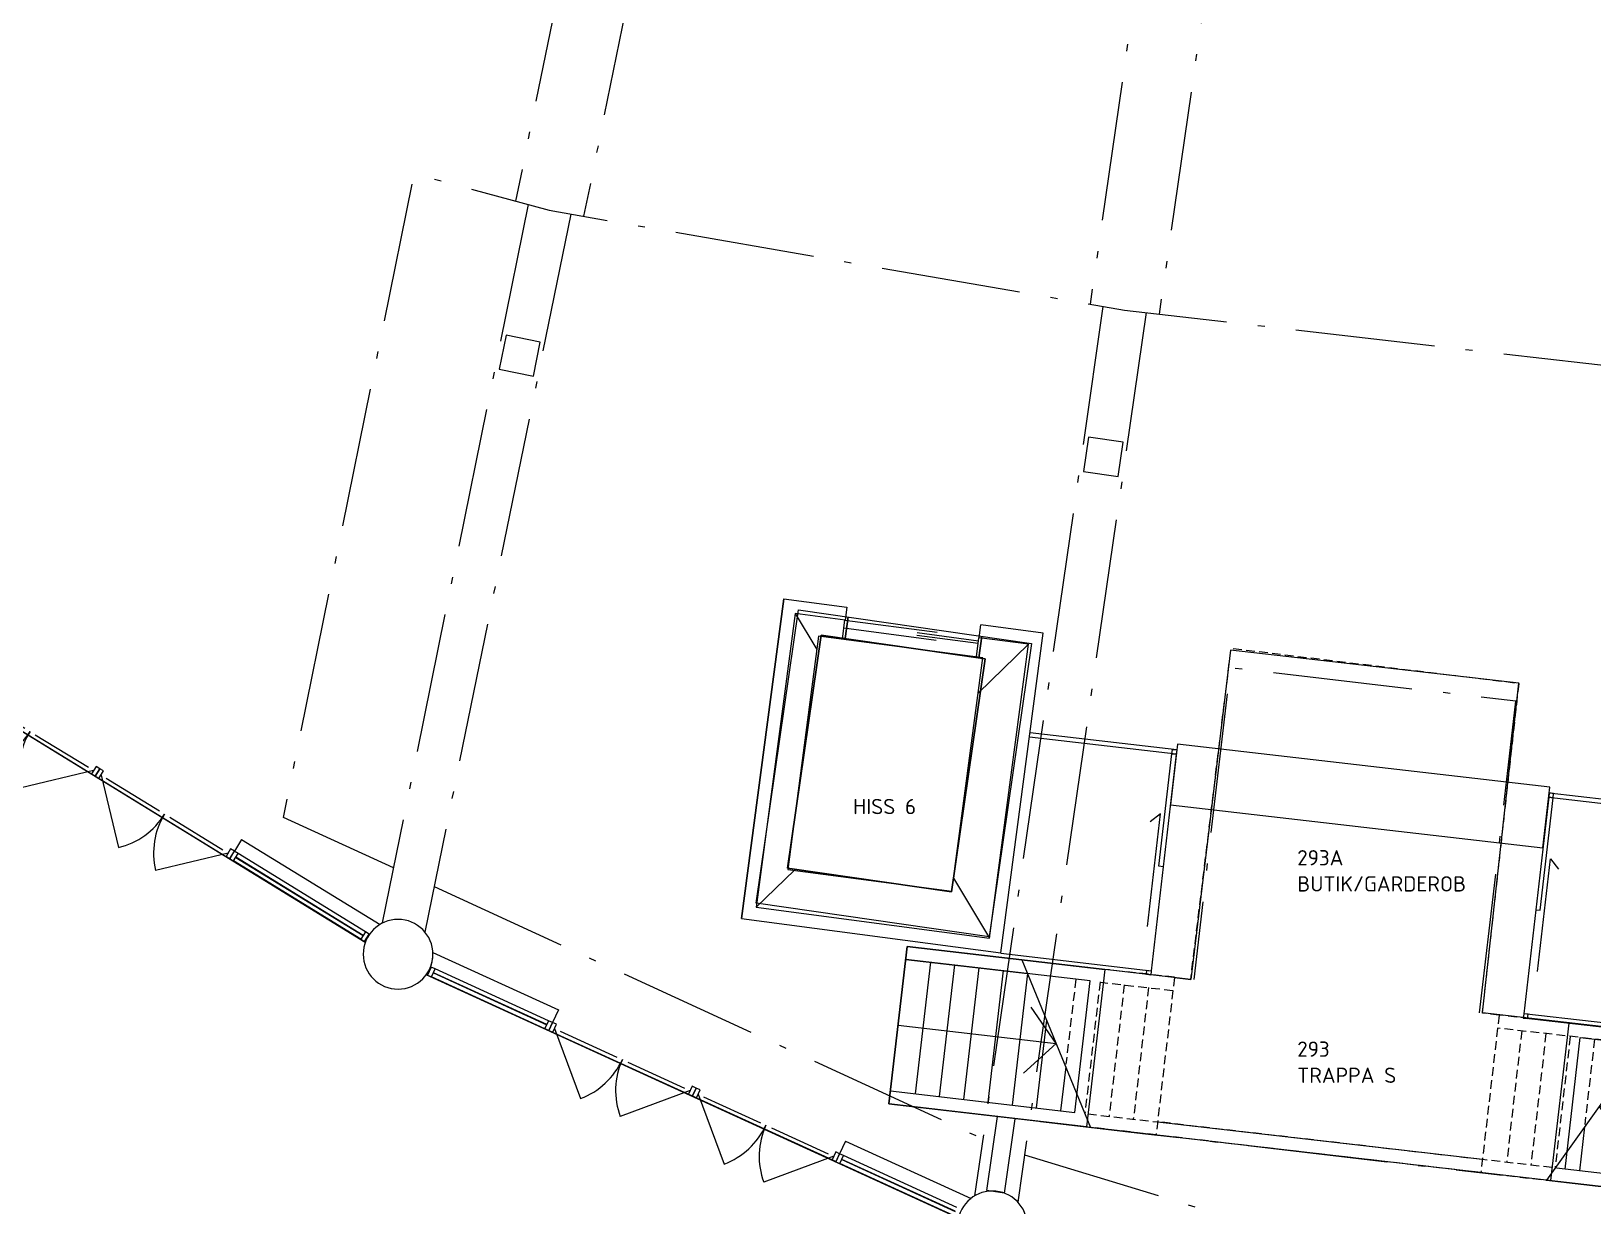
# Model space of a CAD drawing. Header units: millimetres. Extents: x -106764 to 80178, y -104573 to 57950.
# Drawn here: x -29220 to -11311, y -50326 to -36853 of the extents above; entities that cross this region are included whole.
import ezdxf

# ---------------------------------------------------------------- set-up
doc = ezdxf.new("R2010")
doc.units = ezdxf.units.MM
doc.header["$LTSCALE"] = 100
doc.linetypes.add('DASHED', pattern=[0.75, 0.5, -0.25])
doc.linetypes.add('IMPORT-A_PSTRECK_4', pattern=[24, 16, -3.6, 0.8, -3.6])
for name, color, linetype, lineweight in [('A-------T--', 1, 'Continuous', 13), ('A-13G---EDN', 1, 'Continuous', 9), ('A-27B---EJN', 1, 'Continuous', 9), ('A-27C---EJN', 1, 'Continuous', 9), ('A-27D---E-N', 7, 'Continuous', 9), ('A-3311-EA-', 3, 'Continuous', 9), ('A-3360----', 1, 'Continuous', 9), ('A-42D--CE-N', 1, 'Continuous', 9), ('A-42D--FE-N', 1, 'Continuous', 9), ('A-44B---E-N', 1, 'Continuous', 9), ('A-A-BTA-E-A', 4, 'Continuous', 0), ('A030', 7, 'Continuous', 9), ('A030-O', 1, 'IMPORT-A_PSTRECK_4', 9), ('A032', 3, 'Continuous', 9), ('A036-O', 1, 'IMPORT-A_PSTRECK_4', 9), ('A037', 1, 'IMPORT-A_PSTRECK_4', 9), ('A042', 1, 'Continuous', 9), ('A046', 1, 'Continuous', 9), ('A050', 1, 'Continuous', 9), ('A120', 9, 'Continuous', 9), ('A120-NR', 9, 'Continuous', 9)]:
    doc.layers.add(name, color=color, linetype=linetype, lineweight=lineweight)
doc.styles.add('ISOCPEUR_3', font='isocpeur.ttf', dxfattribs={"height": 175})

# ---------------------------------------------------------------- blocks, each defined once
blk = doc.blocks.new('CW Pardörr-Glas-Ram - Bef foajéparti-7325322-A-40_P0010')
at = {"layer": 'A-13G---EDN'}
for p, q in [((-855, -5), (-250, -610)), ((855, -5), (250, -610))]:
    blk.add_line(p, q, dxfattribs=at)
for centre, start, end in [((-855, -5), 315, 360), ((855, -5), 180, 225)]:
    blk.add_arc(centre, 855, start, end, dxfattribs=at)
at = {"layer": 'A-42D--CE-N'}
for p, q in [((-785, -5), (-70, -5)), ((70, -5), (785, -5))]:
    blk.add_line(p, q, dxfattribs=at)
blk = doc.blocks.new('Rectangular Mullion - 50x100-4084424-A-40_P0010')
at = {"layer": 'A-42D--FE-N'}
for p, q in [((-50, 50), (0, 50)), ((-50, -50), (-50, 50)), ((0, 50), (0, -50)), ((0, -50), (-50, -50))]:
    blk.add_line(p, q, dxfattribs=at)
blk = doc.blocks.new('Rectangular Mullion - 50x100-4084425-A-40_P0010')
at = {"layer": 'A-42D--FE-N'}
for p, q in [((0, 50), (-50, 50)), ((-50, 50), (-50, -50)), ((0, -50), (0, 50)), ((-50, -50), (0, -50))]:
    blk.add_line(p, q, dxfattribs=at)
blk = doc.blocks.new('System Panel - Partiglas_ tunnt-4100754-A-40_P0010')
at = {"layer": 'A-42D--FE-N'}
for p, q in [((715, 1), (-715, 1)), ((-715, 1), (-715, -1)), ((715, -1), (715, 1)), ((-715, -1), (715, -1))]:
    blk.add_line(p, q, dxfattribs=at)
blk = doc.blocks.new('Rectangular Mullion - 50x100-4100753-A-40_P0010')
at = {"layer": 'A-42D--FE-N'}
for p, q in [((-18603, -50345), (-19903, -49750)), ((-18644, -50436), (-19945, -49841))]:
    blk.add_line(p, q, dxfattribs=at)
blk = doc.blocks.new('Rectangular Mullion - 50x100-4093910-A-40_P0010')
at = {"layer": 'A-42D--FE-N'}
for p, q in [((0, 50), (-50, 50)), ((-50, 50), (-50, -50)), ((0, -50), (0, 50)), ((-50, -50), (0, -50))]:
    blk.add_line(p, q, dxfattribs=at)
blk = doc.blocks.new('Rectangular Mullion - 50x100-4093909-A-40_P0010')
at = {"layer": 'A-42D--FE-N'}
for p, q in [((-50, 50), (0, 50)), ((-50, -50), (-50, 50)), ((0, 50), (0, -50)), ((0, -50), (-50, -50))]:
    blk.add_line(p, q, dxfattribs=at)
blk = doc.blocks.new('System Panel - Partiglas_ tunnt-4101065-A-40_P0010')
at = {"layer": 'A-42D--FE-N'}
for p, q in [((857.5, 1), (-857.5, 1)), ((-857.5, 1), (-857.5, -1)), ((857.5, -1), (857.5, 1)), ((-857.5, -1), (857.5, -1))]:
    blk.add_line(p, q, dxfattribs=at)
blk = doc.blocks.new('Rectangular Mullion - 50x100-4101064-A-40_P0010')
at = {"layer": 'A-42D--FE-N'}
for p, q in [((-25439, -47268), (-26901, -46371)), ((-25387, -47183), (-26848, -46286))]:
    blk.add_line(p, q, dxfattribs=at)
blk = doc.blocks.new('A$C1C1A1003')
at = {"layer": 'A-------T--'}
for p, q in [((3822, -1391), (2615, 302)), ((-3404, -2226), (-2615, -303))]:
    blk.add_line(p, q, dxfattribs=at)
for points in [[(5135, -1240), (2870, -1500), (2662, 307), (4927, 567), (4944, 418), (2828, 175), (3002, -1334), (5118, -1091), (5135, -1240)], [(-4717, -2378), (-2452, -2115), (-2662, -308), (-4927, -571), (-4909, -720), (-2794, -474), (-2618, -1984), (-4734, -2229), (-4717, -2378)]]:
    blk.add_lwpolyline(points, dxfattribs=at)
at = {"layer": 'A-3360----'}
for p, q in [((4927, 567), (5135, -1240)), ((4835, -1124), (4662, 386)), ((3050, -309), (2993, 194)), ((3386, -780), (3271, 226)), ((3722, -1251), (3549, 258)), ((4000, -1220), (3827, 290)), ((4279, -1188), (4105, 322)), ((4557, -1156), (4383, 354)), ((3218, -545), (3503, -129)), ((-2615, -303), (-4927, -571)), ((-3119, -1532), (-3236, -526)), ((-2899, -997), (-2958, -493)), ((-4927, -571), (-4717, -2378)), ((-4451, -2197), (-4627, -687)), ((-4173, -2164), (-4349, -655)), ((-3895, -2132), (-4070, -623)), ((-3617, -2100), (-3792, -590)), ((-3339, -2067), (-3514, -558)), ((-3009, -1264), (-3381, -925)), ((5118, -1091), (3722, -1251))]:
    blk.add_line(p, q, dxfattribs=at)
at = {"layer": 'A-3360----', "linetype": 'DASHED', "ltscale": 2}
for p, q in [((-1863, -215), (1863, 215)), ((1863, 215), (2615, 302)), ((2070, -1592), (1863, 215)), ((-1845, -364), (1880, 64)), ((2679, 158), (1880, 66)), ((2331, -1411), (2158, 98)), ((2610, -1379), (2436, 130)), ((2888, -1347), (2714, 162)), ((-1863, -215), (-2615, -303)), ((-1653, -2022), (-1863, -215)), ((3166, -1315), (3054, -338)), ((-2794, -474), (-1845, -364)), ((-2504, -1970), (-2680, -461)), ((-2226, -1938), (-2402, -429)), ((-1948, -1906), (-2124, -397)), ((-2783, -2003), (-2896, -1026)), ((2053, -1439), (2887, -1341)), ((-3061, -2035), (-3116, -1562)), ((2071, -1595), (2870, -1500)), ((-3339, -2067), (-1670, -1873)), ((-2452, -2115), (-1653, -2022))]:
    blk.add_line(p, q, dxfattribs=at)
at = {"layer": 'A-3360----', "flags": 128}
for points in [[(5031, -336), (3218, -545), (3590, -885)], [(-4822, -1475), (-3009, -1264), (-3294, -1680)]]:
    blk.add_lwpolyline(points, dxfattribs=at)
at = {"layer": 'A-3360----', "linetype": 'DASHED', "ltscale": 2, "flags": 128}
for points in [[(2073, -1594), (1883, -1614), (2297, -5397)], [(-1653, -2022), (-1463, -1999), (-1009, -5776), (2299, -5414)]]:
    blk.add_lwpolyline(points, dxfattribs=at)

msp = doc.modelspace()

# ---------------------------------------------------------------- linework, layer by layer
for p, q in [((-19850.2, -43571.8), (-19885.9, -43819.2)), ((-20159.6, -43779.8), (-20545, -46452.1)), ((-18279, -44051), (-20159.6, -43779.8)), ((-18316.1, -43793.1), (-18351.8, -44040.5)), ((-18664.5, -46723.4), (-18279, -44051)), ((-20545, -46452.1), (-18664.5, -46723.4))]:
    msp.add_line(p, q)
at = {"layer": 'A-27B---EJN'}
for p, q in [((-25388.9, -47304.2), (-31588.9, -43499.5)), ((-18585.5, -50467.4), (-24691.2, -47676.1))]:
    msp.add_line(p, q, dxfattribs=at)
at = {"layer": 'A-27C---EJN'}
for p, q in [((-26807.1, -46123), (-26890.5, -46259)), ((-26807.1, -46123), (-25218, -47098.1)), ((-25386.8, -47299.6), (-25396.1, -47293.9)), ((-24613.5, -47420.2), (-23174.2, -48078.2)), ((-24673.8, -47678.5), (-24686.8, -47672.6)), ((-23174.2, -48078.2), (-23240.5, -48223.3)), ((-19881.9, -49583.3), (-19948.3, -49728.4)), ((-19881.9, -49583.3), (-18441.6, -50241.8))]:
    msp.add_line(p, q, dxfattribs=at)
for start, end in [(350.53556, 0), (0, 2.98058), (331.56198, 337.39037), (341.05881, 347.4392), (324.62511, 327.70012)]:
    msp.add_arc((-25013, -47441), 400, start, end, dxfattribs=at)
at = {"layer": 'A-27D---E-N'}
for p, q in [((-23773.4, -40338.6), (-23853, -40730.6)), ((-23381.4, -40418.3), (-23773.4, -40338.6)), ((-23461.1, -40810.3), (-23381.4, -40418.3)), ((-23853, -40730.6), (-23461.1, -40810.3)), ((-17093.9, -41508.8), (-17151, -41904.7)), ((-16698, -41565.9), (-17093.9, -41508.8)), ((-16755.1, -41961.8), (-16698, -41565.9)), ((-17151, -41904.7), (-16755.1, -41961.8))]:
    msp.add_line(p, q, dxfattribs=at)
for centre, start, end in [((-25013, -47441), 0, 180), ((-25013, -47441), 180, 0), ((-18197, -50557), 0, 180)]:
    msp.add_arc(centre, 400, start, end, dxfattribs=at)
at = {"layer": 'A-3311-EA-', "flags": 128}
msp.add_lwpolyline([(-17940.7, -49330), (-18061.3, -50180.7), (-18259.3, -50152.7), (-18138.7, -49301.9)], dxfattribs=at)
at = {"layer": 'A-3360----'}
for p, q in [((-16109.7, -47706.1), (-15920.4, -47729.7)), ((-16302.3, -49364.3), (-12576.8, -49792.4))]:
    msp.add_line(p, q, dxfattribs=at)
at = {"layer": 'A-44B---E-N'}
for p, q in [((-20906.2, -46854.7), (-20420.8, -43489.5)), ((-20420.8, -43489.5), (-17748.4, -43875)), ((-17748.4, -43875), (-18233.8, -47240.1)), ((-30028.4, -44451.2), (-26943, -46344.6)), ((-18233.8, -47240.1), (-20906.2, -46854.7)), ((-24688.2, -47671.9), (-24686.8, -47672.6)), ((-23282.3, -48314.7), (-19990, -49819.8))]:
    msp.add_line(p, q, dxfattribs=at)
at = {"layer": 'A-A-BTA-E-A'}
msp.add_lwpolyline([(-19383.6, -49157.3), (-9529.7, -50295.8), (-9322.1, -48488.3), (-12573.8, -48114.3), (-12159.6, -44332), (-15465.9, -43952.1), (-15920.4, -47729.7), (-19173.6, -47350.1)], close=True, dxfattribs=at)
at = {"layer": 'A030', "flags": 128}
for points in [[(-21072.9, -47030.7), (-20587, -43362.7), (-21072.9, -47030.7), (-18098.9, -47424.6), (-17613, -43756.7), (-18329.7, -43661.7)], [(-20587, -43362.7), (-19866.2, -43458.2), (-19885.9, -43606.9), (-20458, -43531.1), (-20904.5, -46901.7), (-18227.9, -47256.2), (-17781.4, -43885.7), (-18349.4, -43810.4), (-18329.7, -43661.7)]]:
    msp.add_lwpolyline(points, dxfattribs=at)
at = {"layer": 'A030-O'}
for p, q in [((-24600.2, -46665.1), (-18305.4, -49557.4)), ((-17826.6, -49740.4), (-11225.2, -51764.4))]:
    msp.add_line(p, q, dxfattribs=at)
at = {"layer": 'A030-O', "flags": 128}
msp.add_lwpolyline([(-25066.8, -46450.7), (-26326.7, -45871.8), (-24825.5, -38486.7), (-23278.3, -38907.3), (-16681.8, -40052.6), (-10030.9, -40818.5), (-3347.2, -41202.5), (0, -41202.5), (3347.2, -41202.5), (10030.9, -40818.5), (16681.8, -40052.6), (23278.3, -38907.3), (24825.5, -38486.7), (26326.7, -45871.8), (25066.8, -46450.7)], dxfattribs=at)
at = {"layer": 'A032', "flags": 128}
for points in [[(-16087.3, -45145.9), (-16137, -45140.2), (-16131.2, -45090.5), (-16081.5, -45096.2)], [(-11816, -45639.4), (-11766.3, -45645.2), (-11760.6, -45595.5), (-11810.2, -45589.8)], [(-16381, -47678.9), (-16430.6, -47673.2), (-16424.9, -47623.5), (-16375.2, -47629.3)], [(-12107.7, -48172.7), (-12058, -48178.4), (-12052.2, -48128.8), (-12101.9, -48123)]]:
    msp.add_lwpolyline(points, close=True, dxfattribs=at)
at = {"layer": 'A036-O', "flags": 128}
for points in [[(-12608.2, -48112.8), (-12192.8, -44536.9), (-15470.7, -44156.1), (-15886.1, -47732)], [(-17645.7, -49359.2), (-16473.5, -49495.4), (-12440.7, -49963.9)]]:
    msp.add_lwpolyline(points, dxfattribs=at)
at = {"layer": 'A037'}
for p, q in [((-21678.9, -29031), (-23665.1, -38802.2)), ((-20894.9, -29190.3), (-22884.1, -38975.8)), ((-15680.7, -30310.3), (-17076.1, -39984.2)), ((-14888.9, -30424.5), (-16284.3, -40098.4)), ((-23520.1, -38841.6), (-25195, -47081.6)), ((-23031.9, -38950.1), (-24706.1, -47186.2)), ((-16928.2, -40009.9), (-18399.9, -50212.3)), ((-16433.4, -40081.3), (-17905, -50283.6))]:
    msp.add_line(p, q, dxfattribs=at)
at = {"layer": 'A042'}
for p, q in [((-20458, -43531.1), (-20210.2, -43945)), ((-19917.1, -43827), (-19887.9, -43606.6)), ((-18830.9, -43751.3), (-19888.5, -43611.2)), ((-18842.8, -43840.5), (-19900.4, -43700.4)), ((-19061.9, -43781.2), (-18359.9, -43874.2)), ((-19057.9, -43751.5), (-18355.9, -43844.4)), ((-18380.6, -44030.5), (-18351.4, -43810.2)), ((-17781.4, -43885.7), (-18359.7, -44444.2)), ((-20465.7, -46477.9), (-20904.5, -46901.7)), ((-18640.9, -46566.4), (-18227.9, -47256.2))]:
    msp.add_line(p, q, dxfattribs=at)
at = {"layer": 'A042', "flags": 128}
msp.add_lwpolyline([(-20189.8, -43790.9), (-20544.4, -46467.5), (-18660.8, -46717), (-18306.2, -44040.4)], close=True, dxfattribs=at)
at = {"layer": 'A046'}
for p, q in [((-16087.3, -45145.9), (-17771.2, -44950.7)), ((-16081.5, -45096.2), (-17764.6, -44901.1)), ((-18099.5, -47429.4), (-16375.2, -47629.3))]:
    msp.add_line(p, q, dxfattribs=at)
at = {"layer": 'A046', "flags": 128}
for points in [[(-16236.5, -46437.3), (-16286.2, -46431.6), (-16137, -45140.2), (-16087.3, -45145.9)], [(-11965.2, -46930.8), (-11915.5, -46936.6), (-11766.3, -45645.2), (-11816, -45639.4)]]:
    msp.add_lwpolyline(points, close=True, dxfattribs=at)
for points in [[(-11810.2, -45589.8), (-10146.2, -45781.4), (-10443.7, -48364.3), (-12107.7, -48172.7)], [(-11816, -45639.4), (-10201.6, -45825.3), (-10487.6, -48308.9), (-12101.9, -48123)]]:
    msp.add_lwpolyline(points, dxfattribs=at)
at = {"layer": 'A050'}
for p, q in [((-16236.5, -46437.3), (-16375.2, -47629.3)), ((-11965.2, -46930.8), (-12101.9, -48123))]:
    msp.add_line(p, q, dxfattribs=at)
at = {"layer": 'A050', "flags": 128}
msp.add_lwpolyline([(-16154.4, -45726.7), (-11883.1, -46220.2), (-11802.5, -45523.2), (-16073.8, -45029.7)], close=True, dxfattribs=at)
for points in [[(-16417.2, -47121.1), (-16268, -45829.7), (-16385.5, -45922.9)], [(-11945.2, -47637.8), (-11796, -46346.4), (-11702.8, -46463.9)]]:
    msp.add_lwpolyline(points, dxfattribs=at)

# ---------------------------------------------------------------- block references
at = {"layer": 'A-------T--', "rotation": 166.805408988243}
msp.add_blockref('A$C1C1A1003', (-14457, -49729.7), dxfattribs=at)
at = {"layer": 'A-42D--CE-N'}
for p, rotation in [((-29230.7, -44881.5), 328.4642438111491), ((-27688, -45828.2), 328.4642438111491), ((-22438.3, -48645), 335.4320340518876), ((-20792.1, -49397.6), 335.4320340518876)]:
    msp.add_blockref('CW Pardörr-Glas-Ram - Bef foajéparti-7325322-A-40_P0010', p, dxfattribs=dict(at, rotation=rotation))
at = {"layer": 'A-42D--FE-N', "extrusion": (0, 0, -1)}
for name, p, rotation in [('Rectangular Mullion - 50x100-4084424-A-40_P0010', (28459.3, -45354.9), 211.5357561888509), ('Rectangular Mullion - 50x100-4084424-A-40_P0010', (26916.6, -46301.6), 211.5357561888509), ('Rectangular Mullion - 50x100-4093909-A-40_P0010', (25370.2, -47251.7), 211.5357561888475), ('Rectangular Mullion - 50x100-4093909-A-40_P0010', (23261.7, -48269.6), 204.5679659481098), ('Rectangular Mullion - 50x100-4084424-A-40_P0010', (21615.2, -49021.3), 204.5679659481124), ('Rectangular Mullion - 50x100-4084424-A-40_P0010', (19969, -49773.8), 204.5679659481124)]:
    msp.add_blockref(name, p, dxfattribs=dict(at, rotation=rotation))
at = {"layer": 'A-42D--FE-N'}
for name, p, rotation in [('Rectangular Mullion - 50x100-4084425-A-40_P0010', (-28459.3, -45354.9), 148.4642438111492), ('Rectangular Mullion - 50x100-4093910-A-40_P0010', (-26917.1, -46302.4), 148.4642438111525), ('System Panel - Partiglas_ tunnt-4101065-A-40_P0010', (-26143.7, -46777.1), 328.4642438111525), ('Rectangular Mullion - 50x100-4093910-A-40_P0010', (-24653.2, -47633.5), 155.4320340518902), ('System Panel - Partiglas_ tunnt-4100754-A-40_P0010', (-23957.5, -47951.6), 335.4320340518902), ('Rectangular Mullion - 50x100-4084425-A-40_P0010', (-23261.3, -48268.7), 155.4320340518876), ('Rectangular Mullion - 50x100-4084425-A-40_P0010', (-21615.2, -49021.3), 155.4320340518876), ('Rectangular Mullion - 50x100-4093910-A-40_P0010', (-19969.5, -49774.7), 155.4320340518902), ('System Panel - Partiglas_ tunnt-4100754-A-40_P0010', (-19273.7, -50092.8), 335.4320340518902)]:
    msp.add_blockref(name, p, dxfattribs=dict(at, rotation=rotation))
for name, p in [('Rectangular Mullion - 50x100-4101064-A-40_P0010', (0, 0)), ('Rectangular Mullion - 50x100-4100753-A-40_P0010', (-4683.8, 2141.2)), ('Rectangular Mullion - 50x100-4100753-A-40_P0010', (0, 0))]:
    msp.add_blockref(name, p, dxfattribs=at)

# ---------------------------------------------------------------- texts
at = {"layer": 'A120', "char_height": 175, "attachment_point": 1, "line_spacing_factor": 1.149209, "style": 'ISOCPEUR_3'}
for s, insert, width in [('HISS 6', (-19794.4, -45659), 836.597), ('BUTIK/GARDEROB', (-14700, -46546.3), 2216.981), ('TRAPPA S', (-14700, -48741.5), 1338.554)]:
    msp.add_mtext(s, dxfattribs=dict(at, insert=insert, width=width))
at = {"layer": 'A120-NR', "char_height": 175, "attachment_point": 1, "line_spacing_factor": 1.149209, "style": 'ISOCPEUR_3'}
for s, insert, width in [('293A', (-14700, -46246.3), 627.447), ('293', (-14700, -48441.5), 439.213)]:
    msp.add_mtext(s, dxfattribs=dict(at, insert=insert, width=width))

doc.saveas('drawing.dxf')
